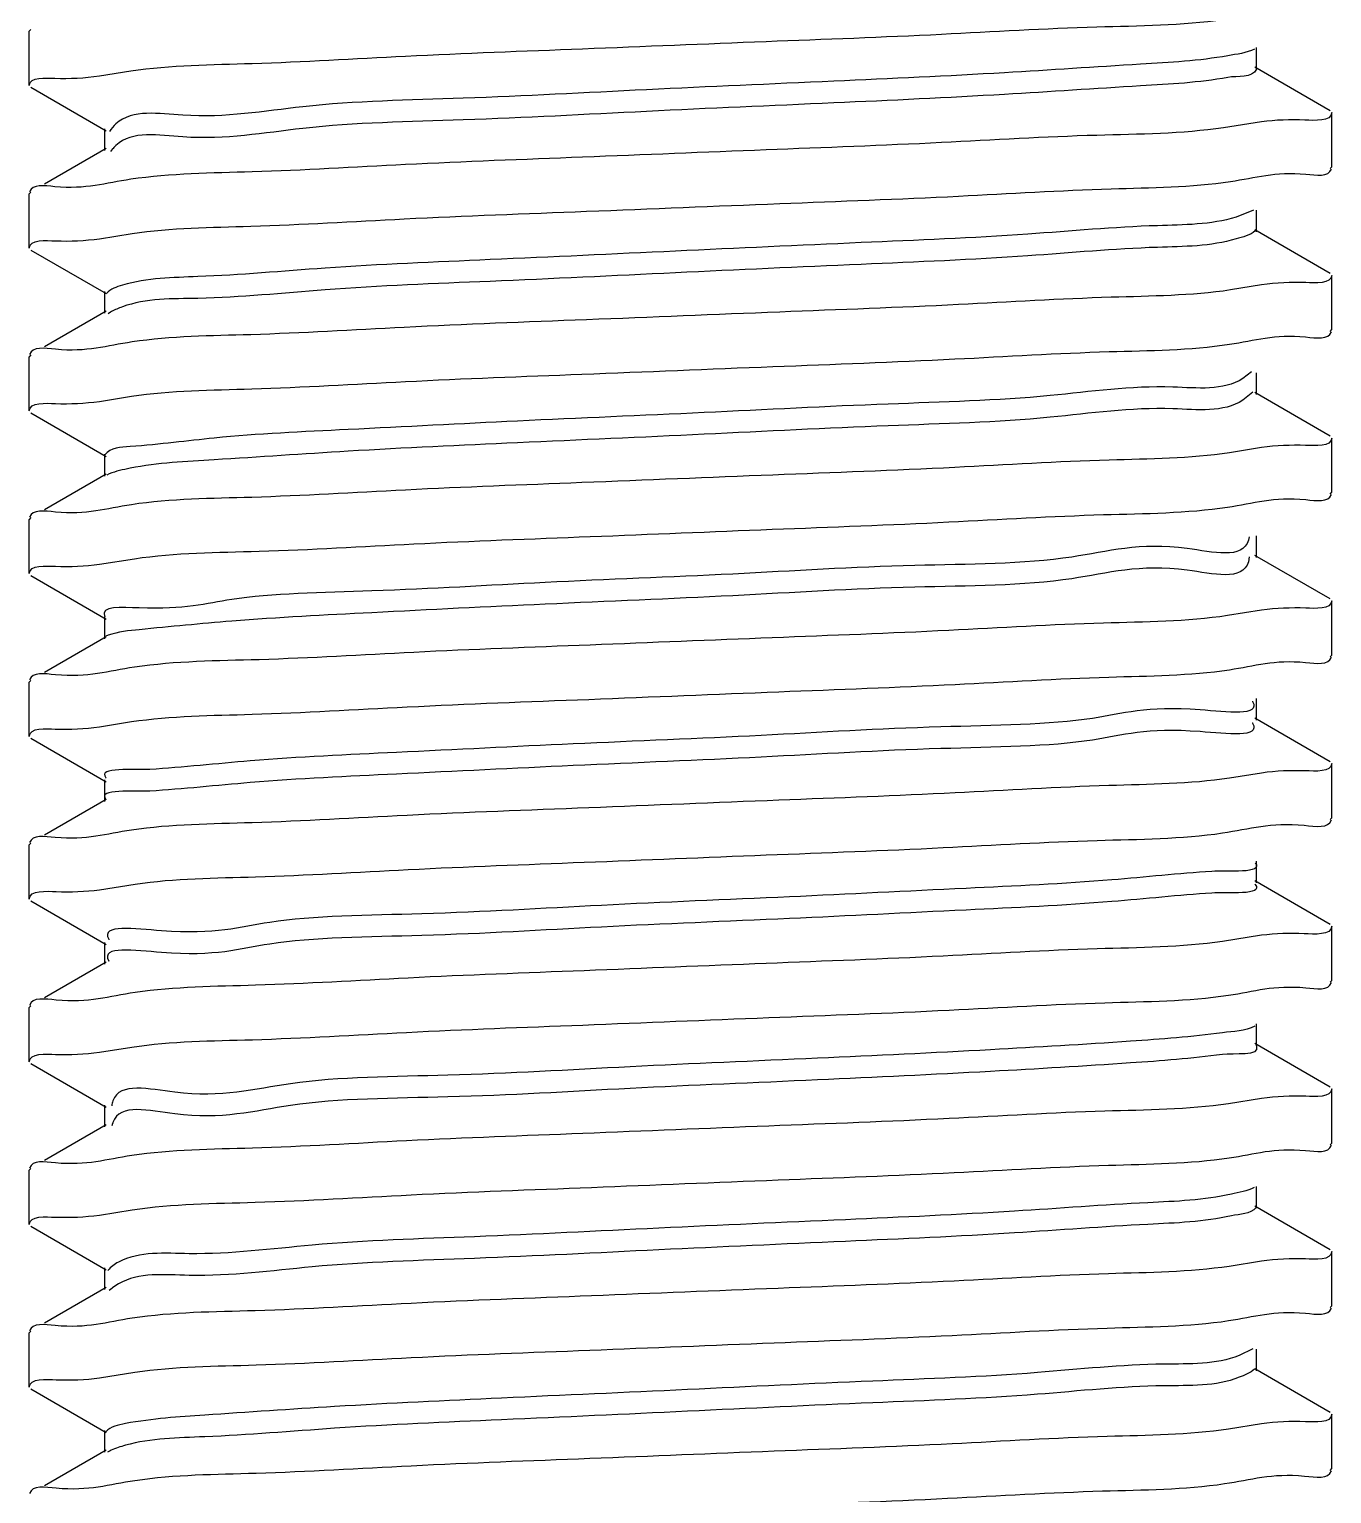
# Model space of a CAD drawing. Header units: millimetres. Extents: x 3804182 to 7463862, y 18008854 to 19247705.
# Drawn here: x 4749488.9 to 4749558.7, y 19097228.2 to 19097306.7 of the extents above; entities that cross this region are included whole.
import ezdxf

# ---------------------------------------------------------------- set-up
doc = ezdxf.new("R2010")
doc.units = ezdxf.units.MM
doc.header["$LTSCALE"] = 1000
doc.header["$MEASUREMENT"] = 0
doc.layers.add('02___PRT_ALL_AXES', color=7, linetype='Continuous')

# ---------------------------------------------------------------- blocks, each defined once
blk = doc.blocks.new('抗震大样1')
at = {"color": 133, "linetype": 'Continuous'}
for p, q in [((2274.636346202344, -3211.295290512266), (2274.518388000317, -3211.431766344467)), ((2368.461458018515, -3214.339659868274), (2368.461458018515, -3212.67800642387)), ((2279.886584677268, -3214.851837284863), (2282.28408202529, -3214.463875307236)), ((2374.099636197556, -3217.526490911841), (2368.328203757294, -3214.185418920591)), ((2274.636397464201, -3215.722405441105), (2280.407731038053, -3219.063420227962)), ((2280.274524339009, -3218.909206824843), (2280.274524339009, -3220.57086026785)), ((2368.836669832934, -3218.365802572109), (2365.940297347493, -3218.822415172821)), ((2280.407778643072, -3220.416619321331), (2275.683763256762, -3223.151499777799)), ((2280.890388773289, -3220.446542785969), (2280.741548076272, -3220.641542591387)), ((2280.931910790503, -3220.398609480588), (2280.890388773289, -3220.446542785969)), ((2374.099584935233, -3221.953605842311), (2374.217594399583, -3221.81710034865)), ((2274.636346202344, -3223.757691313047), (2274.518388000317, -3223.894167145249)), ((2368.232526373584, -3225.142966664862), (2366.894109477755, -3225.670836456819)), ((2368.461458018515, -3226.802060669055), (2368.461458018515, -3225.140407224884)), ((2374.099636197556, -3229.988891712623), (2368.328203757294, -3226.647819721373)), ((2279.890428123064, -3227.320225609001), (2282.382662106771, -3226.918979371199)), ((2274.636397464201, -3228.184806241887), (2280.407731038053, -3231.525821028743)), ((2280.274524339009, -3231.371607625857), (2280.274524339009, -3233.033261068631)), ((2368.849027674645, -3230.860814068234), (2366.472002728377, -3231.245899050264)), ((2280.407778643072, -3232.879020122578), (2275.683763256762, -3235.613900578581)), ((2280.746622721199, -3232.940637380583), (2280.544747075532, -3233.067675031256)), ((2280.818262668792, -3232.901461415691), (2280.746622721199, -3232.940637380583)), ((2374.099584935233, -3234.416006642859), (2374.217594399583, -3234.279501138255)), ((2274.636346202344, -3236.22009210242), (2274.518388000317, -3236.35656794603)), ((2368.080149389803, -3237.522136662155), (2367.422037547454, -3238.034329287708)), ((2368.461458018515, -3239.264461470069), (2368.461458018515, -3237.602808025666)), ((2368.178875657264, -3239.06532680057), (2367.422037547454, -3239.695982719073)), ((2374.099636197556, -3242.451292502228), (2368.328203757294, -3239.110220522154)), ((2279.888987717219, -3239.779922811082), (2282.334878146183, -3239.384911809815)), ((2274.636397464201, -3240.647207042668), (2280.407731038053, -3243.988221829757)), ((2368.846945248079, -3243.318494649837), (2366.400651372503, -3243.713591593783)), ((2280.274524339009, -3243.834008426638), (2280.274524339009, -3245.495661869645)), ((2280.407778643072, -3245.341420923127), (2275.683763256762, -3248.076301379362)), ((2280.641918658279, -3245.33377793571), (2280.450408029836, -3245.420543450397)), ((2374.099584935233, -3246.878407432232), (2374.217594399583, -3246.741901939036)), ((2274.636346202344, -3248.682492903201), (2274.518388000317, -3248.818968747044)), ((2367.890015609097, -3250.162274220493), (2367.842926467303, -3250.397822160041)), ((2368.461458018515, -3251.726862259442), (2368.461458018515, -3250.065208826447)), ((2374.099636197556, -3254.913693303009), (2368.328203757294, -3251.572621322935)), ((2279.893786905799, -3252.256925178459), (2282.569122221787, -3251.830092895543)), ((2367.90241843788, -3251.693430337124), (2367.842926467303, -3252.059475603281)), ((2274.636397464201, -3253.109607832273), (2280.407731038053, -3256.450622630771)), ((2368.844200740103, -3255.771027636016), (2366.243703299668, -3256.187555256765)), ((2280.274524339009, -3256.296409227652), (2280.274524339009, -3257.958062659018)), ((2280.407778643072, -3257.803821723908), (2275.683763256762, -3260.538702180376)), ((2280.561628561001, -3257.693043273641), (2280.387870954815, -3257.769049409777)), ((2374.099584935233, -3259.340808233013), (2374.217594399583, -3259.204302739818)), ((2274.636346202344, -3261.144893704215), (2274.518388000317, -3261.281369547825)), ((2368.461458018515, -3264.189263060223), (2368.461458018515, -3262.527609627228)), ((2279.888872231822, -3264.704658568138), (2282.332549382001, -3264.30988576822)), ((2374.099636197556, -3267.376094103791), (2368.328203757294, -3264.035022123717)), ((2274.636397464201, -3265.572008633055), (2280.407731038053, -3268.913023431553)), ((2368.846639465075, -3268.242582364706), (2366.389634567779, -3268.639208285138)), ((2280.274524339009, -3268.758810028434), (2280.274524339009, -3270.420463459799)), ((2280.407778643072, -3270.266222513281), (2275.683763256762, -3273.001102981158)), ((2374.099584935233, -3271.803209034028), (2374.217594399583, -3271.666703540599)), ((2274.636346202344, -3273.607294504996), (2274.518388000317, -3273.743770348839)), ((2368.461458018515, -3276.651663861237), (2368.461458018515, -3274.99001042801)), ((2279.896234685089, -3277.183952651918), (2282.615091077518, -3276.75154219009)), ((2374.099636197556, -3279.838494904572), (2368.328203757294, -3276.497422913322)), ((2274.636397464201, -3278.034409433836), (2280.407731038053, -3281.375424220925)), ((2368.83425192209, -3280.673846969148), (2365.864192871377, -3281.139895110857)), ((2280.274524339009, -3281.221210817574), (2280.274524339009, -3282.882864260813)), ((2280.407778643072, -3282.728623314295), (2275.683763256762, -3285.463503781939)), ((2374.099584935233, -3284.265609834809), (2374.217594399583, -3284.12910434138)), ((2274.636346202344, -3286.069695306011), (2274.518388000317, -3286.206171138212)), ((2368.461458018515, -3289.114064662019), (2368.461458018515, -3287.452411217615)), ((2279.88960884558, -3289.63119567628), (2282.361443873961, -3289.232550362591)), ((2374.099636197556, -3292.300895705586), (2368.328203757294, -3288.959823714104)), ((2274.636397464201, -3290.496810234617), (2280.407731038053, -3293.837825021939)), ((2280.274524339009, -3293.683611618821), (2280.274524339009, -3295.345265061595)), ((2368.845386452973, -3293.162660675123), (2366.319324025884, -3293.569199556718)), ((2280.407778643072, -3295.191024115076), (2275.683763256762, -3297.92590458272)), ((2280.889372504782, -3295.091977403266), (2280.846734600607, -3295.272362390533)), ((2374.099584935233, -3296.728010636056), (2374.217594399583, -3296.591505142394)), ((2274.636346202344, -3298.532096106792), (2274.518388000317, -3298.668571938993)), ((2368.461458018515, -3301.5764654628), (2368.461458018515, -3299.914812018396)), ((2279.890085779596, -3302.095974017167), (2282.394394045696, -3301.692518578377)), ((2374.099636197556, -3304.763296506368), (2368.328203757294, -3301.422224514885)), ((2274.636397464201, -3302.959211035632), (2280.407731038053, -3306.300225822488)), ((2280.274524339009, -3306.146012419369), (2280.274524339009, -3307.807665862609)), ((2368.846158288885, -3305.62852281821), (2366.369709472638, -3306.027883532923)), ((2280.407778643072, -3307.653424916323), (2275.683763256762, -3310.388305383502)), ((2280.829201666173, -3307.72066849703), (2280.642266402487, -3307.886257586069)), ((2280.886801093351, -3307.675682149827), (2280.829201666173, -3307.72066849703)), ((2374.099584935233, -3309.190411436837), (2374.217594399583, -3309.053905943409)), ((2274.636346202344, -3310.994496907573), (2274.518388000317, -3311.130972739775)), ((2368.182472927961, -3312.336163005093), (2367.129363129847, -3312.865996574983)), ((2368.461458018515, -3314.038866263581), (2368.461458018515, -3312.377212819178)), ((2279.896342983935, -3314.570783333387), (2282.605726081412, -3314.139426830923)), ((2374.099636197556, -3317.225697307382), (2368.328203757294, -3313.884625315899)), ((2274.636397464201, -3315.421611836413), (2280.407731038053, -3318.762626623735)), ((2280.274524339009, -3318.608413220383), (2280.274524339009, -3320.270066663157)), ((2368.844858170953, -3318.088090006029), (2366.326228532009, -3318.49349248223)), ((2280.407778643072, -3320.115825717105), (2275.683763256762, -3322.850706174271)), ((2280.697653837968, -3320.154140662169), (2280.497197826393, -3320.260481252102)), ((2280.776160233188, -3320.118424093118), (2280.697653837968, -3320.154140662169)), ((2374.099584935233, -3321.652812237618), (2374.217594399583, -3321.51630674419))]:
    blk.add_line(p, q, dxfattribs=at)
for points, start_tangent, end_tangent in [([(2282.28408202529, -3214.463875309331), (2291.584419845603, -3213.893812740454), (2303.318736286834, -3213.334949791199), (2316.87866773596, -3212.769423035672), (2330.918803080451, -3212.208895152668), (2344.340134067927, -3211.652673029806), (2356.233577088919, -3211.094770521857), (2365.940297348425, -3210.514147978043)], (0.9890745720364081, 0.1474160471285147), (0.9892452519966657, 0.1462663030299657)), ([(2366.260454763193, -3213.307343574008), (2359.59344080044, -3213.958053757902), (2349.169010877609, -3214.608763887547), (2336.099114438985, -3215.259474027436), (2321.777886700351, -3215.910184201552), (2307.732939292211, -3216.560894327005), (2295.462413772009, -3217.21160450927), (2286.275178303476, -3217.862314639147), (2281.151213651989, -3218.513024780899), (2280.66236451501, -3219.11150623369)], (-0.98380415662241, -0.1792467054438346), (-0.4624725851107769, -0.8866335816000628)), ([(2368.308521805331, -3212.794334334787), (2366.260454763193, -3213.307343574008)], (-0.8869377637643431, -0.4618889511654361), (-0.9838041579349198, -0.1792466982400608)), ([(2368.453445193358, -3214.336186846718), (2366.260454763193, -3214.968997017015)], (-0.3976827608561453, -0.9175229815747581), (-0.9838041572022049, -0.1792467022616016)), ([(2274.518388001248, -3215.585899947444), (2276.469574332237, -3215.029121744679)], (0, 1), (0.999433779529647, -0.03364699592958361)), ([(2276.469574332237, -3215.029121744679), (2279.886584677268, -3214.85183728463)], (0.999433779847065, -0.03364698650115084), (0.9903850814790652, 0.1383379571329052)), ([(2366.260454763193, -3214.968997017015), (2359.59344080044, -3215.61970720347), (2349.169010877609, -3216.270417333115), (2336.099114438985, -3216.921127473004), (2321.777886700351, -3217.571837632917), (2307.732939292211, -3218.222547772573), (2295.462413772009, -3218.873257944826), (2286.275178303476, -3219.523968084482), (2281.151213651989, -3220.174678212032), (2280.9319107919, -3220.398609479656)], (-0.9838041566134598, -0.1792467054929585), (-0.6630203322593311, -0.7486013885979148)), ([(2374.217594399117, -3217.662966744043), (2372.163849944249, -3218.234289644286)], (0, -1), (-0.9992011649418325, 0.03996288251471553)), ([(2365.940297348425, -3218.822415176779), (2356.233577088919, -3219.403037718497), (2344.340134067927, -3219.960940226447), (2330.918803080451, -3220.517162351171), (2316.87866773596, -3221.077690232312), (2303.318736286834, -3221.643216997851), (2291.584419845603, -3222.202079935232), (2282.28408202529, -3222.772142518079)], (-0.9892452519966657, -0.1462663030299657), (-0.9890745720364081, -0.1474160471285147)), ([(2372.163849944249, -3218.234289644286), (2368.836669833865, -3218.365802571643)], (-0.9992011650197811, 0.03996288056575042), (-0.9924496433344543, -0.1226527840911669)), ([(2366.472002728377, -3222.937631853856), (2372.241754532792, -3222.377408429049), (2374.192573388107, -3221.984217564343)], (0.9890735237530016, 0.1474230803192661), (0.3126911665535672, 0.9498548491003083)), ([(2282.28408202529, -3222.772142518079), (2276.469574332237, -3223.337388952961), (2274.543816992082, -3223.726751287235)], (-0.9890745719826814, -0.1474160474889878), (-0.3171223022793823, -0.9483846505490398)), ([(2282.382662106305, -3226.918979373295), (2291.470684487838, -3226.362228721846), (2303.225374831818, -3225.801450561034), (2317.183527185116, -3225.219560295343), (2331.96148047829, -3224.629384397762), (2345.652431766037, -3224.057714724215), (2357.337682613172, -3223.499335767468), (2366.472002728377, -3222.937631853856)], (0.9891589236909816, 0.1468489825722306), (0.9890735240708836, 0.1474230781865706)), ([(2366.894109479152, -3225.670836457517), (2360.871651300229, -3226.321546586929), (2350.955433471128, -3226.972256761044), (2338.20319565339, -3227.622966900934), (2323.975189079065, -3228.273677028716), (2309.789081806783, -3228.924387212843), (2297.158072530758, -3229.575097340392), (2287.429481338244, -3230.225807512645), (2281.64103419194, -3230.876517642289), (2280.425963449758, -3231.508665697882)], (-0.9561923659276055, -0.2927390635732929), (-0.6710257184106391, -0.7414340734222334)), ([(2368.360037174542, -3226.705625940114), (2366.894109479152, -3227.33248989284)], (-0.6890682870239034, -0.7246964163137165), (-0.9561923675503888, -0.2927390582726915)), ([(2274.518388001248, -3228.048300747294), (2276.52833201969, -3227.48314502812)], (0, 1), (0.9993367279894234, -0.03641571215002479)), ([(2276.52833201969, -3227.48314502812), (2279.890428122599, -3227.320225607837)], (0.9993367276314399, -0.03641572197396775), (0.9908591516951485, 0.1349004874044974)), ([(2366.894109479152, -3227.33248989284), (2360.871651300229, -3227.98320003273), (2350.955433471128, -3228.633910204284), (2338.20319565339, -3229.284620332299), (2323.975189079065, -3229.935330472188), (2309.789081806783, -3230.586040643742), (2297.158072530758, -3231.236750783632), (2287.429481338244, -3231.887460955884), (2281.64103419194, -3232.538171083201), (2280.818262669723, -3232.90146141639)], (-0.9561923659251056, -0.2927390635814586), (-0.882688295789412, -0.4699589050931831)), ([(2374.217594399117, -3230.125367544126), (2372.241754532792, -3230.685675625689)], (0, -1), (-0.9994031484184009, 0.03454485390601266)), ([(2366.472002728377, -3231.245899050497), (2357.337682613172, -3231.807602974121), (2345.652431766037, -3232.365981920855), (2331.96148047829, -3232.937651606044), (2317.183527185116, -3233.527827491984), (2303.225374831818, -3234.109717757674), (2291.470684487838, -3234.670495930826), (2282.382662106305, -3235.22724658018)], (-0.9890735240708836, -0.1474230781865706), (-0.9891589236909816, -0.1468489825722306)), ([(2372.241754532792, -3230.685675625689), (2368.849027674645, -3230.860814072192)], (-0.9994031480973672, 0.0345448631937072), (-0.9903497459646678, -0.1385906947371211)), ([(2366.400651372969, -3235.405324397376), (2372.222834695596, -3234.842503563734), (2374.192920387257, -3234.446328405757)], (0.989075222122413, 0.1474116853695782), (0.3089729705398736, 0.9510708193798013)), ([(2282.382662106305, -3235.22724658018), (2276.52833201969, -3235.791412236867), (2274.542778166477, -3236.190019008238)], (-0.9891589236295456, -0.1468489829860566), (-0.3059879037036164, -0.9520353999652883)), ([(2282.334878147114, -3239.384911811911), (2291.547898323741, -3238.820544138784), (2303.306171277538, -3238.260302937124), (2316.827416943852, -3237.69628741662), (2331.445892387535, -3237.112525674282), (2345.362869923003, -3236.532837424893), (2357.185904239304, -3235.969773775665), (2366.400651372969, -3235.405324397376)], (0.9890803044194191, 0.1473775810955968), (0.9890752222352427, 0.1474116846125356)), ([(2367.422037546989, -3238.034329288639), (2362.059107937384, -3238.685039460659), (2352.675755487755, -3239.335749600548), (2340.272880351637, -3239.986459772103), (2326.173468056601, -3240.637169900117), (2311.881469797809, -3241.287880040007), (2298.921379408333, -3241.938590211561), (2288.675619310699, -3242.589300341439), (2282.237080662977, -3243.240010527661), (2280.31013619015, -3243.862406540196)], (-0.8468526686630383, -0.5318275637631903), (-0.6234717232605179, -0.7818458993270734)), ([(2274.518388001248, -3240.510701541556), (2276.51193345245, -3239.947871687589)], (0, 1), (0.9993667018451347, -0.03558363729550068)), ([(2276.51193345245, -3239.947871687589), (2279.888987715822, -3239.779922811547)], (0.9993667021582943, -0.03558362850041225), (0.9906584206337093, 0.1363667614469321)), ([(2367.422037546989, -3239.695982720004), (2362.059107937384, -3240.346692903666), (2352.675755487755, -3240.997403031448), (2340.272880351637, -3241.64811321767), (2326.173468056601, -3242.298823345453), (2311.881469797809, -3242.949533475097), (2298.921379408333, -3243.600243657129), (2288.675619310699, -3244.250953787006), (2282.237080662977, -3244.901663956931), (2280.641918659676, -3245.333777937805)], (-0.84685266876792, -0.5318275635961827), (-0.9301650769360773, -0.3671415662227606)), ([(2374.217594399117, -3242.587768348167), (2372.222834695596, -3243.150770758279)], (0, -1), (-0.9993648579622536, 0.03563538508399763)), ([(2366.400651372969, -3243.713591596112), (2357.185904239304, -3244.278040986508), (2345.362869923003, -3244.841104633175), (2331.445892387535, -3245.420792873017), (2316.827416943852, -3246.004554611398), (2303.306171277538, -3246.56857013586), (2291.547898323741, -3247.128811345436), (2282.334878147114, -3247.693179020658)], (-0.9890752222352427, -0.1474116846125356), (-0.9890803044194191, -0.1473775810955968)), ([(2372.222834695596, -3243.150770758279), (2368.846945247613, -3243.318494652398)], (-0.9993648580959555, 0.03563538133443837), (-0.9906635681093969, -0.1363293615504691)), ([(2366.243703298736, -3247.879288061755), (2372.23430222366, -3247.303272789344), (2374.192775239702, -3246.9088522573)], (0.9891535381410744, 0.146885254477752), (0.3105427975564554, 0.9505593989256067)), ([(2282.334878147114, -3247.693179020658), (2276.51193345245, -3248.25613888423), (2274.543065380771, -3248.652177492622)], (-0.9890803042383697, -0.1473775823106565), (-0.3090786116721221, -0.9510364934148602)), ([(2282.569122221321, -3251.830092894612), (2292.103644673713, -3251.253753638593), (2303.948303497396, -3250.694606299279), (2317.453962817322, -3250.133492352208), (2331.397520618513, -3249.576870686607), (2344.921490192879, -3249.014557818184), (2356.747475191019, -3248.455233177636), (2366.243703298736, -3247.879288061755)], (0.9891832209255209, 0.1466852257025641), (0.9891535376764442, 0.1468852576066614)), ([(2367.842926467303, -3250.397822159808), (2363.152858538553, -3251.048532289453), (2354.325699964538, -3251.699242471484), (2342.303023011424, -3252.349952601595), (2328.36725832615, -3253.000662771519), (2314.004901257344, -3253.651372913271), (2300.747950580902, -3254.302083042916), (2290.010494188406, -3254.952793224948), (2282.937871245202, -3255.603503356921), (2280.284501821268, -3256.254213526845), (2280.29791855393, -3256.280316611752)], (-0.2671537823733547, -0.963653909120702), (0.5667462214736302, -0.8238924204320387)), ([(2274.518388001248, -3252.973102341406), (2276.519862158224, -3252.409146806458)], (0, 1), (0.9993170480838206, -0.03695182551700454)), ([(2276.519862158224, -3252.409146806458), (2279.893786905333, -3252.256925177993)], (0.9993170481872929, -0.03695182271872342), (0.9915391255966953, 0.1298081754395351)), ([(2367.842926467303, -3252.059475601418), (2363.152858538553, -3252.710185735021), (2354.325699964538, -3253.360895904945), (2342.303023011424, -3254.011606034823), (2328.36725832615, -3254.662316216854), (2314.004901257344, -3255.313026346732), (2300.747950580902, -3255.963736486388), (2290.010494188406, -3256.614446658175), (2282.937871245202, -3257.265156797832), (2280.561628561933, -3257.693043274339)], (-0.2671537821307544, -0.9636539091879581), (-0.9426495829822552, -0.3337840075608483)), ([(2372.23430222366, -3255.611539975973), (2368.84420073824, -3255.771027636016)], (-0.99935577225116, 0.03588928068780241), (-0.9912237147639867, -0.1321951106867527)), ([(2374.217594399117, -3255.05016914825), (2372.23430222366, -3255.611539975973)], (0, -1), (-0.9993557723594507, 0.03588927767238957)), ([(2366.243703298736, -3256.187555258395), (2356.747475191019, -3256.763500374276), (2344.921490192879, -3257.322825016687), (2331.397520618513, -3257.885137883248), (2317.453962817322, -3258.441759548848), (2303.948303497396, -3259.002873498015), (2292.103644673713, -3259.562020837329), (2282.569122221321, -3260.138360091252)], (-0.9891535376764442, -0.1468852576066614), (-0.9891832209255209, -0.1466852257025641)), ([(2366.389634566847, -3260.330941076158), (2372.22021858627, -3259.767676700605), (2374.192968030926, -3259.371089963708)], (0.9890769999535868, 0.1473997563187022), (0.3084613870046714, 0.9512368646804824)), ([(2282.569122221321, -3260.138360091252), (2276.519862158224, -3260.717414003098), (2274.54285921203, -3261.114750562469)], (-0.9891832208463096, -0.1466852262367318), (-0.3068745141813878, -0.9517499842636916)), ([(2282.332549382467, -3264.309885770781), (2291.579410335515, -3263.743680559564), (2303.431451302022, -3263.179608371109), (2317.344421679154, -3262.600294868462), (2331.906585386954, -3262.018796594348), (2345.385695763864, -3261.456637545256), (2357.158986533526, -3260.895997802261), (2366.389634566847, -3260.330941076158)], (0.9890641768160342, 0.1474857760572892), (0.9890770001755592, 0.1473997548292292)), ([(2368.149337854702, -3262.750458536204), (2368.155729821883, -3262.761315033305), (2364.150183845311, -3263.41202516295), (2355.901164850686, -3264.062735302839), (2344.288576325402, -3264.713445474859), (2330.55110580055, -3265.364155614749), (2316.154096982908, -3266.014865784673), (2302.633244917262, -3266.665575914551), (2291.430787190795, -3267.316286044195), (2283.741663610097, -3267.966996230185)], (0.5147001177416767, -0.8573702752001053), (-0.9980913808677381, -0.06175431513288659)), ([(2368.149337854702, -3262.750458536204), (2368.162410083227, -3262.773160213605)], (0.5146994239745502, -0.857370691684913), (0.4824230974924617, -0.8759383283118617)), ([(2274.518388001248, -3265.435503141489), (2276.50952480128, -3264.873015713412)], (0, 1), (0.9993702022176854, -0.03548519295963831)), ([(2276.50952480128, -3264.873015713412), (2279.888872232754, -3264.704658568371)], (0.9993702025044817, -0.03548518488258791), (0.9906481014164282, 0.1364417060873487)), ([(2368.155729821883, -3264.422968466301), (2364.150183845311, -3265.07367860619), (2355.901164850686, -3265.724388735835), (2344.288576325402, -3266.375098916003), (2330.55110580055, -3267.025809045648), (2316.154096982908, -3267.676519230008), (2302.633244917262, -3268.327229359653), (2291.430787190795, -3268.977939489298), (2283.741663610097, -3269.628649671562)], (0.4998066232156128, -0.8661370211403082), (-0.9980913808542375, -0.06175431535108818)), ([(2368.138517125044, -3264.394610943971), (2368.155729821883, -3264.422968466301)], (0.5365783729526125, -0.8438504901222297), (0.4998069838522849, -0.8661368130338772)), ([(2283.741663610097, -3267.966996230185), (2280.386054935399, -3268.617706355639), (2280.403716234025, -3268.638103110949)], (-0.99809138111132, -0.06175431119604344), (0.6827045062123694, -0.7306945717584913)), ([(2372.22021858627, -3268.075943907257), (2368.846639463678, -3268.242582367733)], (-0.9993593363725409, 0.03578989808639905), (-0.9907110575942618, -0.1359838238926219)), ([(2374.217594399117, -3267.5125699481), (2372.22021858627, -3268.075943907257)], (0, -1), (-0.9993593362542034, 0.03578990139073037)), ([(2283.741663610097, -3269.628649671562), (2280.388272867538, -3270.282115110895)], (-0.9980913810860523, -0.06175431160442778), (0.6316491975132738, -0.7752543397368616)), ([(2366.389634566847, -3268.639208287001), (2357.158986533526, -3269.204264996806), (2345.385695763864, -3269.764904752141), (2331.906585386954, -3270.327063790988), (2317.344421679154, -3270.908562069293), (2303.431451302022, -3271.487875567749), (2291.579410335515, -3272.051947756205), (2282.332549382467, -3272.618152965559)], (-0.9890770001755592, -0.1473997548292292), (-0.9890641768160342, -0.1474857760572892)), ([(2282.332549382467, -3272.618152965559), (2276.50952480128, -3273.181282910053), (2274.543106384575, -3273.576944618486)], (-0.989064176416598, -0.1474857787359749), (-0.3095192691289009, -0.9508931706758186)), ([(2282.615091078915, -3276.751542191021), (2291.842986578587, -3276.192200568272), (2303.516548645683, -3275.638279881328), (2316.995316727087, -3275.076733279275), (2330.92688793689, -3274.520574638154), (2344.472645157948, -3273.958918869495), (2356.26558476733, -3273.405117855873), (2365.864192872774, -3272.831627912819)], (0.989262118565997, 0.1461521835974931), (0.9892902315657648, 0.145961768037236)), ([(2365.864192872774, -3272.831627912819), (2372.120176542085, -3272.244111960754), (2374.194699142128, -3271.831996609922)], (0.9892902314241441, 0.1459617689971021), (0.2896854138637803, 0.9571219154290485)), ([(2368.356679345481, -3275.121071089525), (2365.048604385927, -3275.775518034119)], (0.6314956096280282, -0.7753794522816072), (-0.9977996237911333, -0.0663016648529515)), ([(2365.048604385927, -3275.775518034119), (2357.398233304732, -3276.426228174008), (2346.224603975657, -3277.076938303653), (2332.719581071753, -3277.727648478001), (2318.323713728227, -3278.378358615795), (2304.572575231083, -3279.029068785487), (2292.932967262808, -3279.679778927471), (2284.646459456999, -3280.330489057116), (2280.596954067238, -3280.981199229136), (2280.616977281868, -3281.016595780384)], (-0.9977996236738171, -0.06630166661848648), (0.512915793491895, -0.8584389254842653)), ([(2274.518388001248, -3277.897903943434), (2276.576061559375, -3277.326030990342)], (0, 1), (0.9992283653486239, -0.03927688738580731)), ([(2276.576061559375, -3277.326030990342), (2279.896234685555, -3277.183952654013)], (0.9992283650163045, -0.03927689584021217), (0.9918130107572555, 0.1276986753753873)), ([(2368.341103879735, -3276.765004952438), (2368.359669991303, -3276.786461307667), (2365.048604385927, -3277.437171479687)], (0.6855782365610764, -0.7279989571103828), (-0.9977996234211396, -0.06630167042113087)), ([(2365.048604385927, -3277.437171479687), (2357.398233304732, -3278.087881619576), (2346.224603975657, -3278.738591749221), (2332.719581071753, -3279.389301919378), (2318.323713728227, -3280.040012049023), (2304.572575231083, -3280.690722231288), (2292.932967262808, -3281.341432360932), (2284.646459456999, -3281.992142500822), (2280.596954067238, -3282.642852672376)], (-0.9977996236702241, -0.06630166667255845), (0.470027850376168, -0.8826515846418443)), ([(2372.120176542085, -3280.552379147382), (2368.834251923021, -3280.673846969614)], (-0.9991220558160636, 0.04189412347672328), (-0.992804854333272, -0.1197435643877809)), ([(2374.217594399117, -3279.974970750278), (2372.120176542085, -3280.552379147382)], (0, -1), (-0.9991220558924231, 0.04189412165564242)), ([(2365.864192872774, -3281.139895111788), (2356.26558476733, -3281.713385052513), (2344.472645157948, -3282.267186055891), (2330.92688793689, -3282.828841834795), (2316.995316727087, -3283.385000475915), (2303.516548645683, -3283.946547077969), (2291.842986578587, -3284.50046776887), (2282.615091078915, -3285.059809397673)], (-0.9892902315657648, -0.145961768037236), (-0.989262118565997, -0.1461521835974931)), ([(2280.592184581794, -3282.633742828621), (2280.596954067238, -3282.642852672376)], (0.4575139660737044, -0.889202435246052), (0.4700268136097236, -0.8826521367378488)), ([(2282.615091078915, -3285.059809397673), (2276.576061559375, -3285.634298200952), (2274.541943391319, -3286.040337841259)], (-0.9892621187214732, -0.1461521825451199), (-0.2969534269329877, -0.9548919636444507)), ([(2366.319324027281, -3285.260932360543), (2372.225775575265, -3284.691688771592), (2374.192898198497, -3284.295950924046)], (0.9890598854407836, 0.1475145518647716), (0.3092173289861032, 0.9509914003053341)), ([(2282.361443873029, -3289.232550363522), (2291.591668352019, -3288.667834734311), (2303.396072503645, -3288.105961378664), (2316.8798662466, -3287.543779609958), (2331.118199079763, -3286.975294644712), (2344.923323830124, -3286.40168016823), (2356.856730900705, -3285.836711019976), (2366.319324027281, -3285.260932360543)], (0.9890962646521083, 0.1472704289776006), (0.9890598854310072, 0.14751455193032)), ([(2365.845886478201, -3288.139010875486), (2358.81318338681, -3288.789721047506), (2348.106292612385, -3289.440431177383), (2334.867292981129, -3290.09114131704), (2320.508357507177, -3290.741851489292), (2306.561120101716, -3291.392561628949), (2294.513299799059, -3292.043271788862), (2285.65000923397, -3292.693981928751), (2280.916674881708, -3293.34469206864), (2280.826776483562, -3293.745113780955)], (-0.9909104626867061, -0.1345230647064587), (-0.1106818416997394, -0.9938558899146064)), ([(2368.343869328033, -3287.634550252464), (2365.845886478201, -3288.139010875486)], (-0.872777285545572, -0.488118643196204), (-0.9909104624842586, -0.134523066197707)), ([(2274.518388001248, -3290.360304743517), (2276.514705881942, -3289.797081033234)], (0, 1), (0.9993584967711132, -0.03581333454707854)), ([(2276.514705881942, -3289.797081033234), (2279.889608845115, -3289.631195676513)], (0.9993584969205388, -0.03581333037741075), (0.9907634817900426, 0.1356013390467513)), ([(2368.443059114274, -3289.125568083022), (2368.454239922576, -3289.149954179302), (2365.845886478201, -3289.800664308947)], (0.5301348076861498, -0.8479133715654973), (-0.9909104621388761, -0.1345230687418302)), ([(2365.845886478201, -3289.800664308947), (2358.81318338681, -3290.451374480734), (2348.106292612385, -3291.10208462039), (2334.867292981129, -3291.752794748638), (2320.508357507177, -3292.403504930204), (2306.561120101716, -3293.054215060081), (2294.513299799059, -3293.704925232334), (2285.65000923397, -3294.355635373853), (2280.916674881708, -3295.00634549954), (2280.901353023481, -3295.052438981365)], (-0.9909104626633605, -0.1345230648784259), (-0.3014814456585722, -0.9534720435983519)), ([(2372.225775575265, -3292.999955968233), (2368.845386452973, -3293.162660676055)], (-0.999354807784295, 0.03591612671788049), (-0.9909746306411215, -0.134049548397945)), ([(2374.217594399117, -3292.437371540116), (2372.225775575265, -3292.999955968233)], (0, -1), (-0.9993548077178956, 0.03591612856542339)), ([(2366.319324027281, -3293.569199559279), (2356.856730900705, -3294.144978218479), (2344.923323830124, -3294.709947366966), (2331.118199079763, -3295.283561849501), (2316.8798662466, -3295.852046804968), (2303.396072503645, -3296.414228573442), (2291.591668352019, -3296.976101943059), (2282.361443873029, -3297.540817560162)], (-0.9890598854310072, -0.14751455193032), (-0.9890962646521083, -0.1472704289776006)), ([(2280.901353023481, -3295.052438981365), (2280.889372502919, -3295.091977402801)], (-0.3014815835991946, -0.9534719999824441), (-0.2786259364481909, -0.9603997019670346)), ([(2282.361443873029, -3297.540817560162), (2276.514705881942, -3298.105348239886), (2274.543010300025, -3298.501826841617)], (-0.9890962651315539, -0.1472704257575531), (-0.3084878477249148, -0.9512282837500416)), ([(2366.369709473103, -3297.719616326969), (2372.217620968353, -3297.155247824732), (2374.193017964251, -3296.758250400657)], (0.9890862293040013, 0.1473378125302285), (0.3079255267310005, 0.9514104634632918)), ([(2282.394394046161, -3301.692518579541), (2291.813791953027, -3301.118535500951), (2303.73826236371, -3300.553380165948), (2317.563830637839, -3299.978682084009), (2331.856922888197, -3299.407997832866), (2345.315483181272, -3298.846919737756), (2357.122643803712, -3298.285119276261), (2366.369709473103, -3297.719616326969)], (0.9890585497232846, 0.1475235073446704), (0.9890862295611194, 0.147337810804181)), ([(2366.540047975723, -3300.50250374712), (2360.142497291323, -3301.153213876765), (2349.928964090068, -3301.803924058564), (2336.988901986275, -3302.454634188209), (2322.702596965246, -3303.105344318086), (2308.593935655896, -3303.756054488011), (2296.167855777312, -3304.4067646279), (2286.749818058684, -3305.057474800153), (2281.344422485214, -3305.708184941672), (2280.540902717505, -3306.34099337412)], (-0.9756922870826645, -0.2191450682251359), (-0.5906480074645044, -0.8069293223561845)), ([(2368.281182454433, -3299.982582604047), (2366.540047975723, -3300.50250374712)], (-0.8782443071668038, -0.4782122300078711), (-0.9756922863083201, -0.2191450716727241)), ([(2368.420258196071, -3301.542146967258), (2366.540047975723, -3302.164157180348)], (-0.6400226033287939, -0.7683560810120745), (-0.9756922860694737, -0.219145072736132)), ([(2274.518388001248, -3302.8227055436), (2276.508075094782, -3302.260424282402)], (0, 1), (0.9993615802166326, -0.035727188343268)), ([(2276.508075094782, -3302.260424282402), (2279.890085778665, -3302.095974019729)], (0.999361580058676, -0.03572719276163112), (0.9908854934907073, 0.134706862444634)), ([(2366.540047975723, -3302.164157180348), (2360.142497291323, -3302.8148673221), (2349.928964090068, -3303.46557749412), (2336.988901986275, -3304.116287621669), (2322.702596965246, -3304.766997759696), (2308.593935655896, -3305.417707933579), (2296.167855777312, -3306.068418073468), (2286.749818058684, -3306.719128245488), (2281.344422485214, -3307.369838375133), (2280.886801094748, -3307.675682151457)], (-0.9756922870848208, -0.2191450682155358), (-0.794753991341922, -0.6069317039388239)), ([(2374.217594399117, -3304.899772340199), (2372.217620968353, -3305.463515023468)], (0, -1), (-0.999352394598877, 0.03598321010541577)), ([(2366.369709473103, -3306.027883533854), (2357.122643803712, -3306.593386482913), (2345.315483181272, -3307.155186944408), (2331.856922888197, -3307.716265041847), (2317.563830637839, -3308.286949280649), (2303.73826236371, -3308.861647362588), (2291.813791953027, -3309.426802707603), (2282.394394046161, -3310.000785778277)], (-0.9890862295611194, -0.147337810804181), (-0.9890585497232846, -0.1475235073446704)), ([(2372.217620968353, -3305.463515023468), (2368.846158289816, -3305.628522816813)], (-0.9993523945030658, 0.0359832127663569), (-0.9907914008926375, -0.1353971931659033)), ([(2366.326228532009, -3310.185225284891), (2372.203658467159, -3309.61962641147), (2374.19326396985, -3309.220443124883)], (0.9890805668953068, 0.147375819556868), (0.3052769744933065, 0.9522636026039287)), ([(2282.394394046161, -3310.000785778277), (2276.508075094782, -3310.568691491149), (2274.543110164348, -3310.96414335724)], (-0.9890585493682827, -0.1475235097247496), (-0.3095642421878972, -0.9508785306013765)), ([(2282.605726080481, -3314.139426832553), (2291.874382276554, -3313.577755151549), (2303.757874568924, -3313.014923879411), (2317.420385206118, -3312.446845453931), (2331.530710781459, -3311.883520712378), (2345.165364174638, -3311.315897905035), (2357.025500886608, -3310.752641710453), (2366.326228532009, -3310.185225284891)], (0.989208567896669, 0.1465141945335725), (0.9890805668653408, 0.1473758197579784)), ([(2367.129363129847, -3312.865996575914), (2361.382870114874, -3313.516706748167), (2351.688086964656, -3314.167416877812), (2339.079133398831, -3314.818127061939), (2324.900976845995, -3315.468837191584), (2310.665967981797, -3316.119547331473), (2297.892521733884, -3316.770257503493), (2287.943151593674, -3317.42096763337), (2281.879133509472, -3318.071677813306), (2280.368274702225, -3318.697568162112)], (-0.9292525379850802, -0.369445152422233), (-0.6891235618088255, -0.7246438549797535)), ([(2368.300020119175, -3313.894084906438), (2367.129363129847, -3314.527650021482)], (-0.6676573389770982, -0.744468721780855), (-0.9292525413858823, -0.369445143868314)), ([(2274.518388001248, -3315.285106345546), (2276.585365612991, -3314.711932906415)], (0, 1), (0.9992157153090465, -0.03959740243286991)), ([(2276.585365612991, -3314.711932906415), (2279.896342983004, -3314.570783334319)], (0.9992157151092151, -0.03959740747548789), (0.9918122302191054, 0.1277047375307772)), ([(2367.129363129847, -3314.527650021482), (2361.382870114874, -3315.17836018349), (2351.688086964656, -3315.82907032338), (2339.079133398831, -3316.479780493304), (2324.900976845995, -3317.130490633193), (2310.665967981797, -3317.781200762838), (2297.892521733884, -3318.431910944637), (2287.943151593674, -3319.082621074282), (2281.879133509472, -3319.733331246534), (2280.776160234585, -3320.118424094515)], (-0.9292525380595245, -0.3694451522349864), (-0.914981106512912, -0.4034966848989063)), ([(2374.217594399117, -3317.362173142377), (2372.203658467159, -3317.927893603919)], (0, -1), (-0.999325085577129, 0.03673381733858083)), ([(2366.326228532009, -3318.493492483627), (2357.025500886608, -3319.060908917105), (2345.165364174638, -3319.624165105633), (2331.530710781459, -3320.191787920659), (2317.420385206118, -3320.755112648709), (2303.757874568924, -3321.323191086296), (2291.874382276554, -3321.886022346327), (2282.605726080481, -3322.447694029193)], (-0.9890805668653408, -0.1473758197579784), (-0.989208567896669, -0.1465141945335725)), ([(2372.203658467159, -3317.927893603919), (2368.844858171884, -3318.088090007193)], (-0.9993250851892045, 0.03673382789186966), (-0.9909880995472727, -0.1339499404840656)), ([(2366.01818211982, -3322.670127401128), (2372.131673562806, -3322.092119182693), (2374.19448420871, -3321.681789022172)], (0.9892629412164545, 0.1461466152046286), (0.2920318980492917, 0.9564085792807007)), ([(2282.605726080481, -3322.447694029193), (2276.585365612991, -3323.020200105151), (2274.541801404674, -3323.427664078772)], (-0.9892085677033541, -0.1465141958387607), (-0.2954050367778396, -0.9553721077393267)), ([(2282.363918200601, -3326.619569932343), (2291.614171834663, -3326.053849059856), (2303.416226407513, -3325.492279945174), (2317.041857725941, -3324.924464211799), (2331.131717879791, -3324.36195413908), (2344.807121120859, -3323.793954725144), (2356.679858939257, -3323.233173725661), (2366.01818211982, -3322.670127401128)], (0.9890793015221685, 0.1473843115817261), (0.9892629415021729, 0.1461466132706082))]:
    blk.add_spline(points, degree=3, dxfattribs=dict(at, start_tangent=start_tangent, end_tangent=end_tangent))
at = {"layer": '02___PRT_ALL_AXES', "color": 133, "linetype": 'Continuous'}
for p, q in [((2274.518388000317, -3215.585899947444), (2274.518388000317, -3211.431766344467)), ((2374.217594399583, -3221.81710034865), (2374.217594399583, -3217.662966744043)), ((2274.518388000317, -3228.048300748458), (2274.518388000317, -3223.894167145249)), ((2374.217594399583, -3234.279501138255), (2374.217594399583, -3230.125367545057)), ((2274.518388000317, -3240.510701537831), (2274.518388000317, -3236.35656794603)), ((2374.217594399583, -3246.741901939036), (2374.217594399583, -3242.587768345606)), ((2274.518388000317, -3252.973102338612), (2274.518388000317, -3248.818968747044)), ((2374.217594399583, -3259.204302739818), (2374.217594399583, -3255.050169146853)), ((2274.518388000317, -3265.435503139626), (2274.518388000317, -3261.281369547825)), ((2374.217594399583, -3271.666703540599), (2374.217594399583, -3267.512569947634)), ((2274.518388000317, -3277.897903940408), (2274.518388000317, -3273.743770348839)), ((2374.217594399583, -3284.12910434138), (2374.217594399583, -3279.974970748415)), ((2274.518388000317, -3290.360304741422), (2274.518388000317, -3286.206171138212)), ((2374.217594399583, -3296.591505142394), (2374.217594399583, -3292.437371537788)), ((2274.518388000317, -3302.82270554197), (2274.518388000317, -3298.668571938993)), ((2374.217594399583, -3309.053905943409), (2374.217594399583, -3304.899772338802)), ((2274.518388000317, -3315.285106343217), (2274.518388000317, -3311.130972739775)), ((2374.217594399583, -3321.51630674419), (2374.217594399583, -3317.362173139583))]:
    blk.add_line(p, q, dxfattribs=at)

msp = doc.modelspace()

# ---------------------------------------------------------------- block references
at = {"xscale": 0.7, "yscale": 0.7, "zscale": 0.7}
msp.add_blockref('抗震大样1', (4747896.741483652, 19099554.59651554), dxfattribs=at)

doc.saveas('drawing.dxf')
